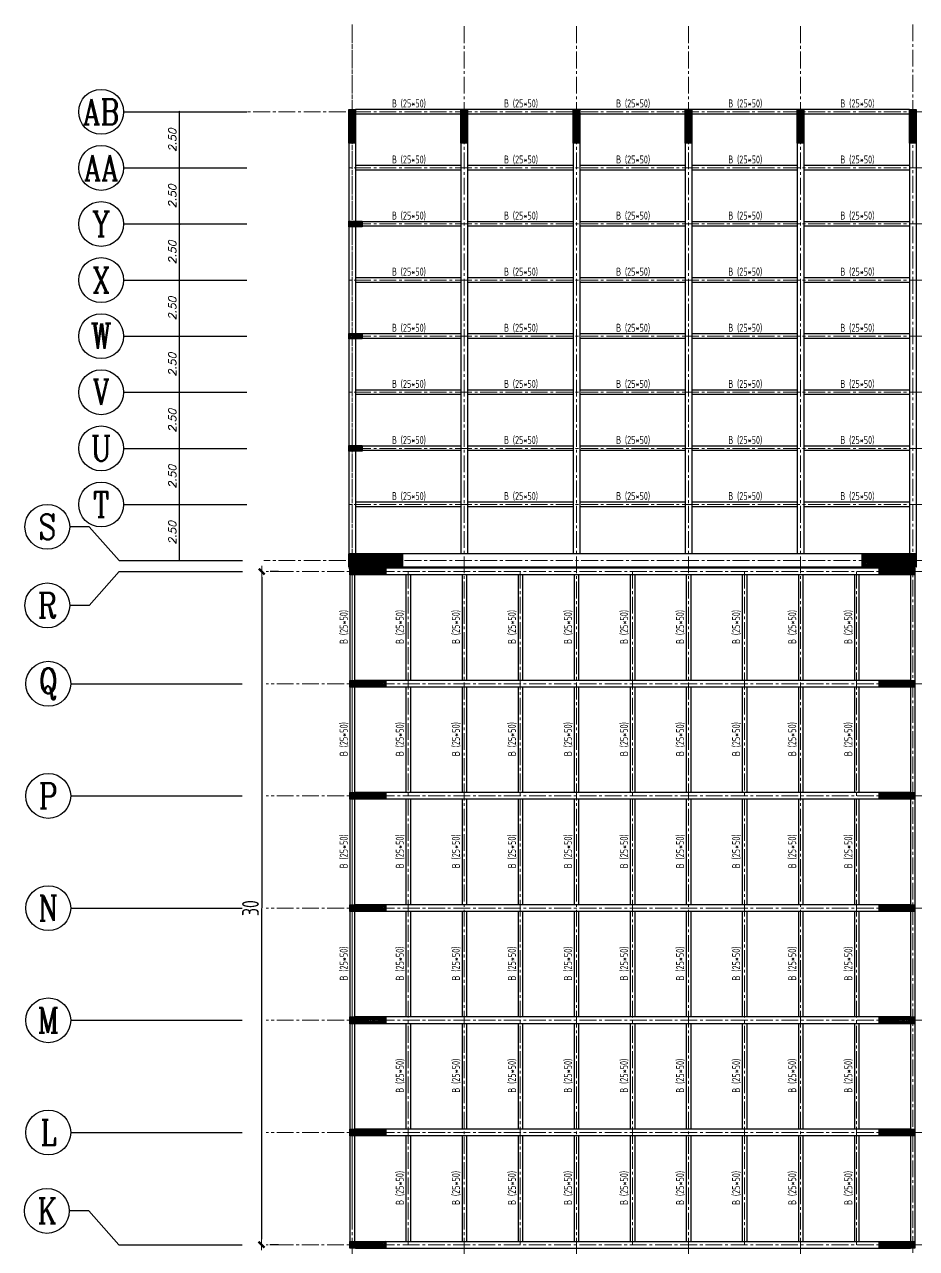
# Model space of a CAD drawing. Header units: metres. Extents: x 202848 to 204724, y 1924431 to 1925550.
# Drawn here: x 204148.9 to 204188.7, y 1924969.2 to 1925023.8 of the extents above; entities that cross this region are included whole.
import ezdxf
from ezdxf.enums import TextEntityAlignment as Align

# ---------------------------------------------------------------- set-up
doc = ezdxf.new("R2010")
doc.units = ezdxf.units.M
doc.header["$MEASUREMENT"] = 0
doc.linetypes.add('CENTER2', pattern=[1.125, 0.75, -0.125, 0.125, -0.125])
doc.layers.add('Axis', color=1, linetype='CENTER2', lineweight=5)
doc.layers.add('Dimations', color=3, linetype='Continuous', lineweight=5)
for name, color, linetype in [('Axis Name', 8, 'Continuous'), ('Columns', 2, 'Continuous'), ('Frame', 7, 'Continuous'), ('Walls', 255, 'Continuous'), ('YQ_DIM', 3, 'Continuous')]:
    doc.layers.add(name, color=color, linetype=linetype)
doc.styles.add('ROMANS', font='romans.shx', dxfattribs={"oblique": 15})
doc.styles.add('YQ_AXIS', font='COMPLEX.SHX', dxfattribs={"width": 0.8, "bigfont": 'GBCBIG.SHX'})
doc.styles.add('YQ_DIM', font='SUPEROS.SHX', dxfattribs={"width": 0.8, "bigfont": 'HZDX.SHX'})
doc.dimstyles.new('Copy(2) of DIM-50$', dxfattribs={"dimscale": 0, "dimtxt": 0.35, "dimasz": 0.03, "dimexe": 0, "dimexo": 0, "dimgap": 0.15, "dimtad": 1, "dimzin": 0, "dimdsep": 46, "dimtxsty": 'ROMANS', "dimblk1": 'OBLIQUE', "dimblk2": 'DTICK', "dimsah": 1, "dimcen": 0.1, "dimse1": 1, "dimse2": 1, "dimclrd": 2, "dimclre": 51, "dimclrt": 3, "dimaunit": 1, "dimadec": 0, "dimazin": 0, "dimtfac": 1e-05, "dimtmove": 2, "dimatfit": 0, "dimldrblk": 'DTICK', "dimfxl": 0, "dimtolj": 1, "dimtzin": 0, "dimlwe": -1, "dimarcsym": 0})
doc.dimstyles.new('yqm0_250', dxfattribs={"dimscale": 0.25, "dimtxt": 3, "dimasz": 1, "dimexe": 1.5, "dimexo": 3, "dimgap": 0.5, "dimtad": 1, "dimdec": 3, "dimdsep": 46, "dimtxsty": 'YQ_DIM', "dimblk": 'YQTICK', "dimcen": 0, "dimclrd": 256, "dimclre": 256, "dimclrt": 7, "dimadec": 1, "dimazin": 2, "dimtfac": 1, "dimtdec": 4, "dimtix": 1, "dimtmove": 2, "dimatfit": 2, "dimfxl": 1, "dimtolj": 1, "dimtzin": 0, "dimarcsym": 0})
pattern_1 = [(135, (599.041893, 82.64791), (-0.0353553390593, -0.0353553390593), [])]

# ---------------------------------------------------------------- blocks, each defined once
blk = doc.blocks.new('*U781')
for p, q in [((2.35, 0.1), (-2.35, 0.1)), ((2.35, -0.1), (-2.35, -0.1))]:
    blk.add_line(p, q)
blk = doc.blocks.new('*U782')
at = {"color": 0, "linetype": 'ByBlock', "lineweight": -2, "transparency": 16777216}
for p in [(-20, 0), (-15, 0), (-10, 0), (-5, 0), (0, 0), (-20, -2.5), (-15, -2.5), (-10, -2.5), (-5, -2.5), (0, -2.5), (-20, -5), (-15, -5), (-10, -5), (-5, -5), (0, -5), (-20, -7.5), (-15, -7.5), (-10, -7.5), (-5, -7.5), (0, -7.5), (-20, -10), (-15, -10), (-10, -10), (-5, -10), (0, -10), (-20, -12.5), (-15, -12.5), (-10, -12.5), (-5, -12.5), (0, -12.5), (-20, -15), (-15, -15), (-10, -15), (-5, -15), (0, -15)]:
    blk.add_blockref('*U781', p, dxfattribs=at)
blk = doc.blocks.new('*U777')
for p, q in [((-0.1, 2.35), (-0.1, -2.35)), ((0.1, 2.35), (0.1, -2.35))]:
    blk.add_line(p, q)
blk = doc.blocks.new('*U778')
at = {"color": 0, "linetype": 'ByBlock', "lineweight": -2, "transparency": 16777216}
for p in [(0, 0), (2.5, 0), (5, 0), (7.5, 0), (10, 0), (12.5, 0), (15, 0), (17.5, 0), (20, 0), (0, -5), (2.5, -5), (5, -5), (7.5, -5), (10, -5), (12.5, -5), (15, -5), (17.5, -5), (20, -5), (0, -10), (2.5, -10), (5, -10), (7.5, -10), (10, -10), (12.5, -10), (15, -10), (17.5, -10), (20, -10), (0, -15), (2.5, -15), (5, -15), (7.5, -15), (10, -15), (12.5, -15), (15, -15), (17.5, -15), (20, -15), (0, -20), (2.5, -20), (5, -20), (7.5, -20), (10, -20), (12.5, -20), (15, -20), (17.5, -20), (20, -20), (0, -25), (2.5, -25), (5, -25), (7.5, -25), (10, -25), (12.5, -25), (15, -25), (17.5, -25), (20, -25)]:
    blk.add_blockref('*U777', p, dxfattribs=at)
blk = doc.blocks.new('YQTICK')
blk.add_line((-1, 0), (1, 0))
at = {"const_width": 0.4}
blk.add_lwpolyline([(0.53, 0.53), (-0.53, -0.53)], dxfattribs=at)
blk = doc.blocks.new('*D819')
at = {"layer": 'Defpoints', "color": 0, "lineweight": -2, "transparency": 16777216}
for p in [(204159.498, 1924999.391), (204159.489, 1924969.391), (204159.489, 1924969.391)]:
    blk.add_point(p, dxfattribs=at)
at = {"layer": 'Dimations', "lineweight": -2, "transparency": 16777216}
for p, q in [((204160.248, 1924999.391), (204159.873, 1924999.391)), ((204159.498, 1924999.141), (204159.489, 1924969.641)), ((204160.239, 1924969.391), (204159.864, 1924969.391))]:
    blk.add_line(p, q, dxfattribs=at)
at = {"layer": 'Dimations', "lineweight": -2, "transparency": 16777216, "xscale": 0.25, "yscale": 0.25, "zscale": 0.25}
for p, rotation in [((204159.498, 1924999.391), 89.98404290254005), ((204159.489, 1924969.391), 269.9840429025401)]:
    blk.add_blockref('YQTICK', p, dxfattribs=dict(at, rotation=rotation))
at = {"layer": 'Dimations', "color": 7, "transparency": 16777216, "insert": (204158.994, 1924984.392), "char_height": 0.75, "attachment_point": 5, "rotation": 89.984, "style": 'YQ_DIM'}
blk.add_mtext('\\A1;30', dxfattribs=at)
blk = doc.blocks.new('_OBLIQUE')
at = {"color": 0, "linetype": 'ByBlock'}
blk.add_line((-0.5, -0.5), (0.5, 0.5), dxfattribs=at)
blk = doc.blocks.new('DTICK')
at = {"color": 3}
blk.add_line((-1, -1), (1, 1), dxfattribs=at)
for p, q in [((-1, 0), (1, 0)), ((0, 1), (0, -1))]:
    blk.add_line(p, q)
blk = doc.blocks.new('*D794')
at = {"layer": 'Defpoints', "color": 0, "lineweight": -2, "transparency": 16777216}
for p in [(204155.837, 1925002.381), (204159.587, 1925002.381), (204159.587, 1924999.881)]:
    blk.add_point(p, dxfattribs=at)
at = {"layer": 'Dimations', "color": 2, "lineweight": -2, "transparency": 16777216}
blk.add_line((204155.837, 1924999.881), (204155.837, 1925002.351), dxfattribs=at)
at = {"layer": 'Dimations', "color": 2, "lineweight": -2, "transparency": 16777216, "xscale": 0.03, "yscale": 0.03, "zscale": 0.03}
for name, p, rotation in [('DTICK', (204155.837, 1925002.381), 90), ('_OBLIQUE', (204155.837, 1924999.881), 270)]:
    blk.add_blockref(name, p, dxfattribs=dict(at, rotation=rotation))
at = {"layer": 'Dimations', "color": 3, "transparency": 16777216, "insert": (204155.512, 1925001.116), "char_height": 0.35, "attachment_point": 5, "rotation": 90, "style": 'ROMANS'}
blk.add_mtext('\\A1;2.50', dxfattribs=at)
blk = doc.blocks.new('*D795')
at = {"layer": 'Defpoints', "color": 0, "lineweight": -2, "transparency": 16777216}
for p in [(204155.837, 1925004.881), (204159.587, 1925004.881), (204159.587, 1925002.381)]:
    blk.add_point(p, dxfattribs=at)
at = {"layer": 'Dimations', "color": 2, "lineweight": -2, "transparency": 16777216}
blk.add_line((204155.837, 1925002.381), (204155.837, 1925004.851), dxfattribs=at)
at = {"layer": 'Dimations', "color": 2, "lineweight": -2, "transparency": 16777216, "xscale": 0.03, "yscale": 0.03, "zscale": 0.03}
for name, p, rotation in [('DTICK', (204155.837, 1925004.881), 90), ('_OBLIQUE', (204155.837, 1925002.381), 270)]:
    blk.add_blockref(name, p, dxfattribs=dict(at, rotation=rotation))
at = {"layer": 'Dimations', "color": 3, "transparency": 16777216, "insert": (204155.512, 1925003.616), "char_height": 0.35, "attachment_point": 5, "rotation": 90, "style": 'ROMANS'}
blk.add_mtext('\\A1;2.50', dxfattribs=at)
blk = doc.blocks.new('*D796')
at = {"layer": 'Defpoints', "color": 0, "lineweight": -2, "transparency": 16777216}
for p in [(204155.837, 1925007.381), (204159.587, 1925007.381), (204159.587, 1925004.881)]:
    blk.add_point(p, dxfattribs=at)
at = {"layer": 'Dimations', "color": 2, "lineweight": -2, "transparency": 16777216}
blk.add_line((204155.837, 1925004.881), (204155.837, 1925007.351), dxfattribs=at)
at = {"layer": 'Dimations', "color": 2, "lineweight": -2, "transparency": 16777216, "xscale": 0.03, "yscale": 0.03, "zscale": 0.03}
for name, p, rotation in [('DTICK', (204155.837, 1925007.381), 90), ('_OBLIQUE', (204155.837, 1925004.881), 270)]:
    blk.add_blockref(name, p, dxfattribs=dict(at, rotation=rotation))
at = {"layer": 'Dimations', "color": 3, "transparency": 16777216, "insert": (204155.512, 1925006.116), "char_height": 0.35, "attachment_point": 5, "rotation": 90, "style": 'ROMANS'}
blk.add_mtext('\\A1;2.50', dxfattribs=at)
blk = doc.blocks.new('*D797')
at = {"layer": 'Defpoints', "color": 0, "lineweight": -2, "transparency": 16777216}
for p in [(204155.837, 1925009.881), (204159.587, 1925009.881), (204159.587, 1925007.381)]:
    blk.add_point(p, dxfattribs=at)
at = {"layer": 'Dimations', "color": 2, "lineweight": -2, "transparency": 16777216}
blk.add_line((204155.837, 1925007.381), (204155.837, 1925009.851), dxfattribs=at)
at = {"layer": 'Dimations', "color": 2, "lineweight": -2, "transparency": 16777216, "xscale": 0.03, "yscale": 0.03, "zscale": 0.03}
for name, p, rotation in [('DTICK', (204155.837, 1925009.881), 90), ('_OBLIQUE', (204155.837, 1925007.381), 270)]:
    blk.add_blockref(name, p, dxfattribs=dict(at, rotation=rotation))
at = {"layer": 'Dimations', "color": 3, "transparency": 16777216, "insert": (204155.512, 1925008.616), "char_height": 0.35, "attachment_point": 5, "rotation": 90, "style": 'ROMANS'}
blk.add_mtext('\\A1;2.50', dxfattribs=at)
blk = doc.blocks.new('*D798')
at = {"layer": 'Defpoints', "color": 0, "lineweight": -2, "transparency": 16777216}
for p in [(204155.837, 1925012.381), (204159.587, 1925012.381), (204159.587, 1925009.881)]:
    blk.add_point(p, dxfattribs=at)
at = {"layer": 'Dimations', "color": 2, "lineweight": -2, "transparency": 16777216}
blk.add_line((204155.837, 1925009.881), (204155.837, 1925012.351), dxfattribs=at)
at = {"layer": 'Dimations', "color": 2, "lineweight": -2, "transparency": 16777216, "xscale": 0.03, "yscale": 0.03, "zscale": 0.03}
for name, p, rotation in [('DTICK', (204155.837, 1925012.381), 90), ('_OBLIQUE', (204155.837, 1925009.881), 270)]:
    blk.add_blockref(name, p, dxfattribs=dict(at, rotation=rotation))
at = {"layer": 'Dimations', "color": 3, "transparency": 16777216, "insert": (204155.512, 1925011.116), "char_height": 0.35, "attachment_point": 5, "rotation": 90, "style": 'ROMANS'}
blk.add_mtext('\\A1;2.50', dxfattribs=at)
blk = doc.blocks.new('*D799')
at = {"layer": 'Defpoints', "color": 0, "lineweight": -2, "transparency": 16777216}
for p in [(204155.837, 1925014.881), (204159.587, 1925014.881), (204159.587, 1925012.381)]:
    blk.add_point(p, dxfattribs=at)
at = {"layer": 'Dimations', "color": 2, "lineweight": -2, "transparency": 16777216}
blk.add_line((204155.837, 1925012.381), (204155.837, 1925014.851), dxfattribs=at)
at = {"layer": 'Dimations', "color": 2, "lineweight": -2, "transparency": 16777216, "xscale": 0.03, "yscale": 0.03, "zscale": 0.03}
for name, p, rotation in [('DTICK', (204155.837, 1925014.881), 90), ('_OBLIQUE', (204155.837, 1925012.381), 270)]:
    blk.add_blockref(name, p, dxfattribs=dict(at, rotation=rotation))
at = {"layer": 'Dimations', "color": 3, "transparency": 16777216, "insert": (204155.512, 1925013.616), "char_height": 0.35, "attachment_point": 5, "rotation": 90, "style": 'ROMANS'}
blk.add_mtext('\\A1;2.50', dxfattribs=at)
blk = doc.blocks.new('*D800')
at = {"layer": 'Defpoints', "color": 0, "lineweight": -2, "transparency": 16777216}
for p in [(204155.837, 1925017.381), (204159.587, 1925017.381), (204159.587, 1925014.881)]:
    blk.add_point(p, dxfattribs=at)
at = {"layer": 'Dimations', "color": 2, "lineweight": -2, "transparency": 16777216}
blk.add_line((204155.837, 1925014.881), (204155.837, 1925017.351), dxfattribs=at)
at = {"layer": 'Dimations', "color": 2, "lineweight": -2, "transparency": 16777216, "xscale": 0.03, "yscale": 0.03, "zscale": 0.03}
for name, p, rotation in [('DTICK', (204155.837, 1925017.381), 90), ('_OBLIQUE', (204155.837, 1925014.881), 270)]:
    blk.add_blockref(name, p, dxfattribs=dict(at, rotation=rotation))
at = {"layer": 'Dimations', "color": 3, "transparency": 16777216, "insert": (204155.512, 1925016.116), "char_height": 0.35, "attachment_point": 5, "rotation": 90, "style": 'ROMANS'}
blk.add_mtext('\\A1;2.50', dxfattribs=at)
blk = doc.blocks.new('*D801')
at = {"layer": 'Defpoints', "color": 0, "lineweight": -2, "transparency": 16777216}
for p in [(204155.837, 1925019.881), (204159.587, 1925019.881), (204159.587, 1925017.381)]:
    blk.add_point(p, dxfattribs=at)
at = {"layer": 'Dimations', "color": 2, "lineweight": -2, "transparency": 16777216}
blk.add_line((204155.837, 1925017.381), (204155.837, 1925019.851), dxfattribs=at)
at = {"layer": 'Dimations', "color": 2, "lineweight": -2, "transparency": 16777216, "xscale": 0.03, "yscale": 0.03, "zscale": 0.03}
for name, p, rotation in [('DTICK', (204155.837, 1925019.881), 90), ('_OBLIQUE', (204155.837, 1925017.381), 270)]:
    blk.add_blockref(name, p, dxfattribs=dict(at, rotation=rotation))
at = {"layer": 'Dimations', "color": 3, "transparency": 16777216, "insert": (204155.512, 1925018.616), "char_height": 0.35, "attachment_point": 5, "rotation": 90, "style": 'ROMANS'}
blk.add_mtext('\\A1;2.50', dxfattribs=at)

msp = doc.modelspace()

# ---------------------------------------------------------------- hatches: boundary and pattern name
at = {"layer": 'Columns', "transparency": 33554687}
h = msp.add_hatch(dxfattribs=at)
h.set_pattern_fill('ANSI31', color=256, scale=0.4, angle=90)
h.set_pattern_definition(pattern_1)
h.paths.add_polyline_path([(204163.6789, 1925019.9814), (204163.3789, 1925019.9814), (204163.3789, 1925018.4814), (204163.6789, 1925018.4814)])
h = msp.add_hatch(dxfattribs=at)
h.set_pattern_fill('ANSI31', color=256, scale=0.4, angle=90)
h.set_pattern_definition(pattern_1)
h.paths.add_polyline_path([(204168.6789, 1925019.9814), (204168.3789, 1925019.9814), (204168.3789, 1925018.4814), (204168.6789, 1925018.4814)])
h = msp.add_hatch(dxfattribs=at)
h.set_pattern_fill('ANSI31', color=256, scale=0.4, angle=90)
h.set_pattern_definition(pattern_1)
h.paths.add_polyline_path([(204173.6789, 1925019.9814), (204173.3789, 1925019.9814), (204173.3789, 1925018.4814), (204173.6789, 1925018.4814)])
h = msp.add_hatch(dxfattribs=at)
h.set_pattern_fill('ANSI31', color=256, scale=0.4, angle=90)
h.set_pattern_definition(pattern_1)
h.paths.add_polyline_path([(204178.6789, 1925019.9814), (204178.3789, 1925019.9814), (204178.3789, 1925018.4814), (204178.6789, 1925018.4814)])
h = msp.add_hatch(dxfattribs=at)
h.set_pattern_fill('ANSI31', color=256, scale=0.4, angle=90)
h.set_pattern_definition(pattern_1)
h.paths.add_polyline_path([(204183.6789, 1925019.9814), (204183.3789, 1925019.9814), (204183.3789, 1925018.4814), (204183.6789, 1925018.4814)])
h = msp.add_hatch(dxfattribs=at)
h.set_pattern_fill('ANSI31', color=256, scale=0.4, angle=90)
h.set_pattern_definition(pattern_1)
h.paths.add_polyline_path([(204188.6789, 1925019.9814), (204188.3789, 1925019.9814), (204188.3789, 1925018.4814), (204188.6789, 1925018.4814)])
h = msp.add_hatch(dxfattribs=at)
h.set_pattern_fill('ANSI31', color=256, scale=0.4, angle=90)
h.set_pattern_definition(pattern_1)
h.paths.add_polyline_path([(204163.3789, 1925015.0064), (204163.3789, 1925014.7564), (204163.9789, 1925014.7564), (204163.9789, 1925015.0064)])
h = msp.add_hatch(dxfattribs=at)
h.set_pattern_fill('ANSI31', color=256, scale=0.4, angle=90)
h.set_pattern_definition(pattern_1)
h.paths.add_polyline_path([(204163.3789, 1925010.0064), (204163.3789, 1925009.7564), (204163.9789, 1925009.7564), (204163.9789, 1925010.0064)])
h = msp.add_hatch(dxfattribs=at)
h.set_pattern_fill('ANSI31', color=256, scale=0.4, angle=90)
h.set_pattern_definition(pattern_1)
h.paths.add_polyline_path([(204163.3789, 1925005.0064), (204163.3789, 1925004.7564), (204163.9789, 1925004.7564), (204163.9789, 1925005.0064)])
h = msp.add_hatch(dxfattribs=at)
h.set_pattern_fill('ANSI31', color=256, scale=0.4, angle=90)
h.set_pattern_definition(pattern_1)
h.paths.add_polyline_path([(204163.3789, 1925000.1814), (204163.3789, 1924999.5814), (204165.7789, 1924999.5814), (204165.7789, 1925000.1814)])
h = msp.add_hatch(dxfattribs=at)
h.set_pattern_fill('ANSI31', color=256, scale=0.4, angle=90)
h.set_pattern_definition(pattern_1)
h.paths.add_polyline_path([(204186.2789, 1925000.1814), (204186.2789, 1924999.5814), (204188.6789, 1924999.5814), (204188.6789, 1925000.1814)])
h = msp.add_hatch(dxfattribs=at)
h.set_pattern_fill('ANSI31', color=256, scale=0.4, angle=90)
h.set_pattern_definition(pattern_1)
h.paths.add_polyline_path([(204163.4289, 1924999.5414), (204163.4289, 1924999.2414), (204165.0289, 1924999.2414), (204165.0289, 1924999.5414)])
h = msp.add_hatch(dxfattribs=at)
h.set_pattern_fill('ANSI31', color=256, scale=0.4, angle=90)
h.set_pattern_definition(pattern_1)
h.paths.add_polyline_path([(204187.0289, 1924999.5414), (204187.0289, 1924999.2414), (204188.6289, 1924999.2414), (204188.6289, 1924999.5414)])
h = msp.add_hatch(dxfattribs=at)
h.set_pattern_fill('ANSI31', color=256, scale=0.4, angle=90)
h.set_pattern_definition(pattern_1)
h.paths.add_polyline_path([(204163.4289, 1924994.5414), (204163.4289, 1924994.2414), (204165.0289, 1924994.2414), (204165.0289, 1924994.5414)])
h = msp.add_hatch(dxfattribs=at)
h.set_pattern_fill('ANSI31', color=256, scale=0.4, angle=90)
h.set_pattern_definition(pattern_1)
h.paths.add_polyline_path([(204187.0289, 1924994.5414), (204187.0289, 1924994.2414), (204188.6289, 1924994.2414), (204188.6289, 1924994.5414)])
h = msp.add_hatch(dxfattribs=at)
h.set_pattern_fill('ANSI31', color=256, scale=0.4, angle=90)
h.set_pattern_definition(pattern_1)
h.paths.add_polyline_path([(204163.4289, 1924989.5414), (204163.4289, 1924989.2414), (204165.0289, 1924989.2414), (204165.0289, 1924989.5414)])
h = msp.add_hatch(dxfattribs=at)
h.set_pattern_fill('ANSI31', color=256, scale=0.4, angle=90)
h.set_pattern_definition(pattern_1)
h.paths.add_polyline_path([(204187.0289, 1924989.5414), (204187.0289, 1924989.2414), (204188.6289, 1924989.2414), (204188.6289, 1924989.5414)])
h = msp.add_hatch(dxfattribs=at)
h.set_pattern_fill('ANSI31', color=256, scale=0.4, angle=90)
h.set_pattern_definition(pattern_1)
h.paths.add_polyline_path([(204163.4289, 1924984.5414), (204163.4289, 1924984.2414), (204165.0289, 1924984.2414), (204165.0289, 1924984.5414)])
h = msp.add_hatch(dxfattribs=at)
h.set_pattern_fill('ANSI31', color=256, scale=0.4, angle=90)
h.set_pattern_definition(pattern_1)
h.paths.add_polyline_path([(204187.0289, 1924984.5414), (204187.0289, 1924984.2414), (204188.6289, 1924984.2414), (204188.6289, 1924984.5414)])
h = msp.add_hatch(dxfattribs=at)
h.set_pattern_fill('ANSI31', color=256, scale=0.4, angle=90)
h.set_pattern_definition(pattern_1)
h.paths.add_polyline_path([(204163.4289, 1924979.5414), (204163.4289, 1924979.2414), (204165.0289, 1924979.2414), (204165.0289, 1924979.5414)])
h = msp.add_hatch(dxfattribs=at)
h.set_pattern_fill('ANSI31', color=256, scale=0.4, angle=90)
h.set_pattern_definition(pattern_1)
h.paths.add_polyline_path([(204187.0289, 1924979.5414), (204187.0289, 1924979.2414), (204188.6289, 1924979.2414), (204188.6289, 1924979.5414)])
h = msp.add_hatch(dxfattribs=at)
h.set_pattern_fill('ANSI31', color=256, scale=0.4, angle=90)
h.set_pattern_definition(pattern_1)
h.paths.add_polyline_path([(204163.4289, 1924974.5414), (204163.4289, 1924974.2414), (204165.0289, 1924974.2414), (204165.0289, 1924974.5414)])
h = msp.add_hatch(dxfattribs=at)
h.set_pattern_fill('ANSI31', color=256, scale=0.4, angle=90)
h.set_pattern_definition(pattern_1)
h.paths.add_polyline_path([(204187.0289, 1924974.5414), (204187.0289, 1924974.2414), (204188.6289, 1924974.2414), (204188.6289, 1924974.5414)])
h = msp.add_hatch(dxfattribs=at)
h.set_pattern_fill('ANSI31', color=256, scale=0.4, angle=90)
h.set_pattern_definition(pattern_1)
h.paths.add_polyline_path([(204163.4289, 1924969.5414), (204163.4289, 1924969.2414), (204165.0289, 1924969.2414), (204165.0289, 1924969.5414)])
h = msp.add_hatch(dxfattribs=at)
h.set_pattern_fill('ANSI31', color=256, scale=0.4, angle=90)
h.set_pattern_definition(pattern_1)
h.paths.add_polyline_path([(204187.0289, 1924969.5414), (204187.0289, 1924969.2414), (204188.6289, 1924969.2414), (204188.6289, 1924969.5414)])

# ---------------------------------------------------------------- linework, layer by layer
for p, q in [((204168.3789, 1925019.7314), (204168.3789, 1925000.1814)), ((204168.6789, 1925019.7314), (204168.6789, 1925000.1814)), ((204173.3789, 1925019.7314), (204173.3789, 1925000.1814)), ((204173.6789, 1925019.7314), (204173.6789, 1925000.1814)), ((204178.3789, 1925019.7314), (204178.3789, 1925000.1814)), ((204178.6789, 1925019.7314), (204178.6789, 1925000.1814)), ((204183.3789, 1925019.7314), (204183.3789, 1925000.1814)), ((204183.6789, 1925019.7314), (204183.6789, 1925000.1814)), ((204188.3789, 1925018.5314), (204188.3789, 1925000.1814)), ((204188.6789, 1925018.5314), (204188.6789, 1925000.1814))]:
    msp.add_line(p, q)
at = {"layer": 'Axis'}
for p, q in [((204163.5289, 1925023.7734), (204163.5289, 1924999.7314)), ((204163.5289, 1925023.6934), (204163.5289, 1924945.0094)), ((204168.5289, 1925023.6934), (204168.5289, 1924945.0094)), ((204168.5289, 1925023.6934), (204168.5289, 1924945.0094)), ((204173.5289, 1925023.6934), (204173.5289, 1924945.0094)), ((204173.5289, 1925023.6934), (204173.5289, 1924945.0094)), ((204178.5289, 1925023.6934), (204178.5289, 1924945.0094)), ((204178.5289, 1925023.6934), (204178.5289, 1924945.0094)), ((204183.5289, 1925023.6934), (204183.5289, 1924945.0094)), ((204183.5289, 1925023.6934), (204183.5289, 1924945.0094)), ((204188.5289, 1925023.7734), (204188.5289, 1924945.0094)), ((204213.8689, 1925019.8814), (204155.2462, 1925019.8814)), ((204213.8689, 1925017.3814), (204163.4189, 1925017.3814)), ((204213.8689, 1925014.8814), (204163.4189, 1925014.8814)), ((204213.8689, 1925012.3814), (204163.4189, 1925012.3814)), ((204213.8689, 1925009.8814), (204163.4189, 1925009.8814)), ((204213.8689, 1925007.3814), (204163.4189, 1925007.3814)), ((204213.8689, 1925004.8814), (204163.4189, 1925004.8814)), ((204213.8689, 1925002.3814), (204163.4189, 1925002.3814)), ((204213.8689, 1924999.8814), (204159.5869, 1924999.8814)), ((204192.4205, 1924999.3914), (204159.6969, 1924999.3914)), ((204163.5289, 1924999.5414), (204163.5289, 1924970.1414)), ((204166.0289, 1924999.3914), (204166.0289, 1924969.3914)), ((204171.0289, 1924999.3914), (204171.0289, 1924969.3914)), ((204176.0289, 1924999.3914), (204176.0289, 1924969.3914)), ((204181.0289, 1924999.3914), (204181.0289, 1924969.3914)), ((204186.0289, 1924999.3914), (204186.0289, 1924969.3914)), ((204192.4205, 1924994.3914), (204159.6969, 1924994.3914)), ((204192.4205, 1924989.3914), (204159.6969, 1924989.3914)), ((204192.4205, 1924984.3914), (204159.6969, 1924984.3914)), ((204192.4205, 1924979.3914), (204159.6969, 1924979.3914)), ((204192.4205, 1924974.3914), (204159.6969, 1924974.3914)), ((204192.4121, 1924969.3914), (204159.6969, 1924969.3914))]:
    msp.add_line(p, q, dxfattribs=at)
at = {"layer": 'Axis Name'}
for p, q in [((204153.3369, 1925019.8814), (204158.8369, 1925019.8814)), ((204153.3369, 1925017.3814), (204158.8369, 1925017.3814)), ((204153.3369, 1925014.8814), (204158.8369, 1925014.8814)), ((204153.3369, 1925012.3814), (204158.8369, 1925012.3814)), ((204153.3369, 1925009.8814), (204158.8369, 1925009.8814)), ((204153.3369, 1925007.3814), (204158.8369, 1925007.3814)), ((204153.3369, 1925004.8814), (204158.8369, 1925004.8814)), ((204153.3369, 1925002.3814), (204158.8369, 1925002.3814)), ((204151.8046, 1925001.3877), (204150.9353, 1925001.3877)), ((204153.1378, 1924999.8814), (204151.8046, 1925001.3877)), ((204153.1378, 1924999.8814), (204158.6378, 1924999.8814)), ((204153.1378, 1924999.3914), (204151.8046, 1924997.8851)), ((204153.1378, 1924999.3914), (204158.6378, 1924999.3914)), ((204151.8046, 1924997.8851), (204150.9353, 1924997.8851)), ((204150.9783, 1924994.3914), (204158.6185, 1924994.3914)), ((204150.9783, 1924989.3914), (204158.6185, 1924989.3914)), ((204150.9783, 1924984.3914), (204158.6185, 1924984.3914)), ((204150.9783, 1924979.3914), (204158.6185, 1924979.3914)), ((204150.9783, 1924974.3914), (204158.6185, 1924974.3914)), ((204151.7853, 1924970.8978), (204150.916, 1924970.8978)), ((204153.1185, 1924969.3914), (204151.7853, 1924970.8978)), ((204153.1185, 1924969.3914), (204158.6185, 1924969.3914))]:
    msp.add_line(p, q, dxfattribs=at)
for centre in [(204152.3369, 1925019.8814), (204152.3369, 1925017.3814), (204152.3369, 1925014.8814), (204152.3369, 1925012.3814), (204152.3369, 1925009.8814), (204152.3369, 1925007.3814), (204152.3369, 1925004.8814), (204152.3369, 1925002.3814), (204149.9353, 1925001.3877), (204149.9353, 1924997.8851), (204149.9783, 1924994.3914), (204149.9783, 1924989.3914), (204149.9783, 1924984.3914), (204149.9783, 1924979.3914), (204149.9783, 1924974.3914), (204149.916, 1924970.8978)]:
    msp.add_circle(centre, 1, dxfattribs=at)
at = {"layer": 'Columns'}
for points in [[(204163.6789, 1925019.9814), (204163.6789, 1925018.4814), (204163.3789, 1925018.4814), (204163.3789, 1925019.9814)], [(204168.6789, 1925019.9814), (204168.6789, 1925018.4814), (204168.3789, 1925018.4814), (204168.3789, 1925019.9814)], [(204173.6789, 1925019.9814), (204173.6789, 1925018.4814), (204173.3789, 1925018.4814), (204173.3789, 1925019.9814)], [(204178.6789, 1925019.9814), (204178.6789, 1925018.4814), (204178.3789, 1925018.4814), (204178.3789, 1925019.9814)], [(204183.6789, 1925019.9814), (204183.6789, 1925018.4814), (204183.3789, 1925018.4814), (204183.3789, 1925019.9814)], [(204188.6789, 1925019.9814), (204188.6789, 1925018.4814), (204188.3789, 1925018.4814), (204188.3789, 1925019.9814)], [(204163.3789, 1925014.7564), (204163.3789, 1925015.0064), (204163.9789, 1925015.0064), (204163.9789, 1925014.7564)], [(204163.3789, 1925009.7564), (204163.3789, 1925010.0064), (204163.9789, 1925010.0064), (204163.9789, 1925009.7564)], [(204163.3789, 1925004.7564), (204163.3789, 1925005.0064), (204163.9789, 1925005.0064), (204163.9789, 1925004.7564)], [(204163.3789, 1925000.1814), (204165.7789, 1925000.1814), (204165.7789, 1924999.5814), (204163.3789, 1924999.5814)], [(204186.2789, 1925000.1814), (204188.6789, 1925000.1814), (204188.6789, 1924999.5814), (204186.2789, 1924999.5814)], [(204163.4289, 1924999.5414), (204165.0289, 1924999.5414), (204165.0289, 1924999.2414), (204163.4289, 1924999.2414)], [(204187.0289, 1924999.5414), (204188.6289, 1924999.5414), (204188.6289, 1924999.2414), (204187.0289, 1924999.2414)], [(204163.4289, 1924994.5414), (204165.0289, 1924994.5414), (204165.0289, 1924994.2414), (204163.4289, 1924994.2414)], [(204187.0289, 1924994.5414), (204188.6289, 1924994.5414), (204188.6289, 1924994.2414), (204187.0289, 1924994.2414)], [(204163.4289, 1924989.5414), (204165.0289, 1924989.5414), (204165.0289, 1924989.2414), (204163.4289, 1924989.2414)], [(204187.0289, 1924989.5414), (204188.6289, 1924989.5414), (204188.6289, 1924989.2414), (204187.0289, 1924989.2414)], [(204163.4289, 1924984.5414), (204165.0289, 1924984.5414), (204165.0289, 1924984.2414), (204163.4289, 1924984.2414)], [(204187.0289, 1924984.5414), (204188.6289, 1924984.5414), (204188.6289, 1924984.2414), (204187.0289, 1924984.2414)], [(204163.4289, 1924979.5414), (204165.0289, 1924979.5414), (204165.0289, 1924979.2414), (204163.4289, 1924979.2414)], [(204187.0289, 1924979.5414), (204188.6289, 1924979.5414), (204188.6289, 1924979.2414), (204187.0289, 1924979.2414)], [(204163.4289, 1924974.5414), (204165.0289, 1924974.5414), (204165.0289, 1924974.2414), (204163.4289, 1924974.2414)], [(204187.0289, 1924974.5414), (204188.6289, 1924974.5414), (204188.6289, 1924974.2414), (204187.0289, 1924974.2414)], [(204163.4289, 1924969.5414), (204165.0289, 1924969.5414), (204165.0289, 1924969.2414), (204163.4289, 1924969.2414)], [(204187.0289, 1924969.5414), (204188.6289, 1924969.5414), (204188.6289, 1924969.2414), (204187.0289, 1924969.2414)]]:
    msp.add_lwpolyline(points, close=True, dxfattribs=at)
at = {"layer": 'Frame'}
for p, q in [((204163.3789, 1925019.9814), (204163.3789, 1925000.1314)), ((204163.6789, 1925019.7314), (204163.6789, 1925000.1814)), ((204188.6789, 1925000.1814), (204163.3789, 1925000.1814)), ((204188.6789, 1924999.5814), (204163.3789, 1924999.5814)), ((204163.3789, 1924999.5414), (204163.6789, 1924999.5414)), ((204188.4289, 1924999.5414), (204163.6289, 1924999.5414)), ((204188.4289, 1924999.2414), (204163.6289, 1924999.2414)), ((204188.4289, 1924994.5414), (204163.6789, 1924994.5414)), ((204188.4289, 1924994.2414), (204163.6789, 1924994.2414)), ((204188.4289, 1924989.5414), (204163.6789, 1924989.5414)), ((204188.4289, 1924989.2414), (204163.6789, 1924989.2414)), ((204188.4289, 1924984.5414), (204163.6789, 1924984.5414)), ((204188.4289, 1924984.2414), (204163.6789, 1924984.2414)), ((204188.4289, 1924979.5414), (204163.6789, 1924979.5414)), ((204188.4289, 1924979.2414), (204163.6789, 1924979.2414)), ((204188.4289, 1924974.5414), (204163.6789, 1924974.5414)), ((204188.4289, 1924974.2414), (204163.6789, 1924974.2414)), ((204163.6789, 1924969.5414), (204188.4289, 1924969.5414)), ((204163.6789, 1924969.2414), (204188.4289, 1924969.2414))]:
    msp.add_line(p, q, dxfattribs=at)
at = {"layer": 'Walls'}
for p, q in [((204188.3789, 1925019.9814), (204163.6789, 1925019.9814)), ((204188.3789, 1925019.7814), (204163.6789, 1925019.7814)), ((204163.4289, 1924999.2414), (204163.4289, 1924969.5414)), ((204163.6289, 1924999.2414), (204163.6289, 1924969.5414)), ((204188.4289, 1924999.2414), (204188.4289, 1924969.5414)), ((204188.6289, 1924999.2414), (204188.6289, 1924969.5414))]:
    msp.add_line(p, q, dxfattribs=at)

# ---------------------------------------------------------------- block references
for name, p in [('*U782', (204186.0289, 1925017.3814)), ('*U778', (204166.0289, 1924996.8914))]:
    msp.add_blockref(name, p)

# ---------------------------------------------------------------- texts
at = {"layer": 'Axis Name', "color": 7, "style": 'YQ_AXIS', "width": 0.8}
for s, p in [('AB', (204152.3369, 1925019.8814)), ('AA', (204152.3369, 1925017.3814)), ('Y', (204152.3369, 1925014.8814)), ('X', (204152.3369, 1925012.3814)), ('W', (204152.3369, 1925009.8814)), ('V', (204152.3369, 1925007.3814)), ('U', (204152.3369, 1925004.8814)), ('T', (204152.3369, 1925002.3814)), ('S', (204149.9353, 1925001.3877)), ('R', (204149.9353, 1924997.8851)), ('Q', (204149.9783, 1924994.3914)), ('P', (204149.9783, 1924989.3914)), ('N', (204149.9783, 1924984.3914)), ('M', (204149.9783, 1924979.3914)), ('L', (204149.9783, 1924974.3914)), ('K', (204149.916, 1924970.8978))]:
    msp.add_text(s, height=1.125, dxfattribs=at).set_placement(p, align=Align.MIDDLE)
at = {"layer": 'YQ_DIM', "char_height": 0.35659, "attachment_point": 5, "style": 'YQ_DIM'}
for insert in [(204166.0596, 1925020.2386), (204171.0596, 1925020.2386), (204176.0596, 1925020.2386), (204181.0596, 1925020.2386), (204186.0596, 1925020.2386), (204166.0596, 1925017.7386), (204171.0596, 1925017.7386), (204176.0596, 1925017.7386), (204181.0596, 1925017.7386), (204186.0596, 1925017.7386), (204166.0596, 1925015.2386), (204171.0596, 1925015.2386), (204176.0596, 1925015.2386), (204181.0596, 1925015.2386), (204186.0596, 1925015.2386), (204166.0596, 1925012.7386), (204171.0596, 1925012.7386), (204176.0596, 1925012.7386), (204181.0596, 1925012.7386), (204186.0596, 1925012.7386), (204166.0596, 1925010.2386), (204171.0596, 1925010.2386), (204176.0596, 1925010.2386), (204181.0596, 1925010.2386), (204186.0596, 1925010.2386), (204166.0596, 1925007.7386), (204171.0596, 1925007.7386), (204176.0596, 1925007.7386), (204181.0596, 1925007.7386), (204186.0596, 1925007.7386), (204166.0596, 1925005.2386), (204171.0596, 1925005.2386), (204176.0596, 1925005.2386), (204181.0596, 1925005.2386), (204186.0596, 1925005.2386), (204166.0596, 1925002.7386), (204171.0596, 1925002.7386), (204176.0596, 1925002.7386), (204181.0596, 1925002.7386), (204186.0596, 1925002.7386)]:
    msp.add_mtext_dynamic_manual_height_columns('B (25*50)', width=3.19714, gutter_width=1.7829, heights=[1.5932], dxfattribs=dict(at, insert=insert))
at = {"layer": 'YQ_DIM', "char_height": 0.35659, "attachment_point": 5, "rotation": 90, "style": 'YQ_DIM'}
for insert in [(204163.1717, 1924996.9221), (204165.6717, 1924996.9221), (204168.1717, 1924996.9221), (204170.6717, 1924996.9221), (204173.1717, 1924996.9221), (204175.6717, 1924996.9221), (204178.1717, 1924996.9221), (204180.6717, 1924996.9221), (204183.1717, 1924996.9221), (204185.6717, 1924996.9221), (204163.1717, 1924991.9221), (204165.6717, 1924991.9221), (204168.1717, 1924991.9221), (204170.6717, 1924991.9221), (204173.1717, 1924991.9221), (204175.6717, 1924991.9221), (204178.1717, 1924991.9221), (204180.6717, 1924991.9221), (204183.1717, 1924991.9221), (204185.6717, 1924991.9221), (204163.1717, 1924986.9221), (204165.6717, 1924986.9221), (204168.1717, 1924986.9221), (204170.6717, 1924986.9221), (204173.1717, 1924986.9221), (204175.6717, 1924986.9221), (204178.1717, 1924986.9221), (204180.6717, 1924986.9221), (204183.1717, 1924986.9221), (204185.6717, 1924986.9221), (204163.1717, 1924981.9221), (204165.6717, 1924981.9221), (204168.1717, 1924981.9221), (204170.6717, 1924981.9221), (204173.1717, 1924981.9221), (204175.6717, 1924981.9221), (204178.1717, 1924981.9221), (204180.6717, 1924981.9221), (204183.1717, 1924981.9221), (204185.6717, 1924981.9221), (204165.6717, 1924976.9221), (204168.1717, 1924976.9221), (204170.6717, 1924976.9221), (204173.1717, 1924976.9221), (204175.6717, 1924976.9221), (204178.1717, 1924976.9221), (204180.6717, 1924976.9221), (204183.1717, 1924976.9221), (204185.6717, 1924976.9221), (204165.6717, 1924971.9221), (204168.1717, 1924971.9221), (204170.6717, 1924971.9221), (204173.1717, 1924971.9221), (204175.6717, 1924971.9221), (204178.1717, 1924971.9221), (204180.6717, 1924971.9221), (204183.1717, 1924971.9221), (204185.6717, 1924971.9221)]:
    msp.add_mtext_dynamic_manual_height_columns('B (25*50)', width=3.19714, gutter_width=1.7829, heights=[1.5932], dxfattribs=dict(at, insert=insert))

# ---------------------------------------------------------------- dimensions: what is measured, and where the dimension line sits
at = {"layer": 'Dimations'}
for base, p1, p2, picture, middle in [((204155.8369, 1925019.8814), (204159.5869, 1925017.3814), (204159.5869, 1925019.8814), '*D801', (204155.5119, 1925018.6164)), ((204155.8369, 1925017.3814), (204159.5869, 1925014.8814), (204159.5869, 1925017.3814), '*D800', (204155.5119, 1925016.1164)), ((204155.8369, 1925014.8814), (204159.5869, 1925012.3814), (204159.5869, 1925014.8814), '*D799', (204155.5119, 1925013.6164)), ((204155.8369, 1925012.3814), (204159.5869, 1925009.8814), (204159.5869, 1925012.3814), '*D798', (204155.5119, 1925011.1164)), ((204155.8369, 1925009.8814), (204159.5869, 1925007.3814), (204159.5869, 1925009.8814), '*D797', (204155.5119, 1925008.6164)), ((204155.8369, 1925007.3814), (204159.5869, 1925004.8814), (204159.5869, 1925007.3814), '*D796', (204155.5119, 1925006.1164)), ((204155.8369, 1925004.8814), (204159.5869, 1925002.3814), (204159.5869, 1925004.8814), '*D795', (204155.5119, 1925003.6164)), ((204155.8369, 1925002.3814), (204159.5869, 1924999.8814), (204159.5869, 1925002.3814), '*D794', (204155.5119, 1925001.1164))]:
    dim = msp.add_linear_dim(base=base, p1=p1, p2=p2, angle=90, dimstyle='Copy(2) of DIM-50$', override={"dimscale": 1}, dxfattribs=at)
    dim.commit()
    dim.dimension.update_dxf_attribs({"geometry": picture, "text_midpoint": middle})
dim = msp.add_aligned_dim(p1=(204159.4978, 1924999.3914), p2=(204159.4894, 1924969.3914), distance=0, dimstyle='yqm0_250', dxfattribs=at)
dim.commit()
dim.dimension.update_dxf_attribs({"geometry": '*D819', "text_midpoint": (204158.9936, 1924984.3916)})

doc.saveas('drawing.dxf')
